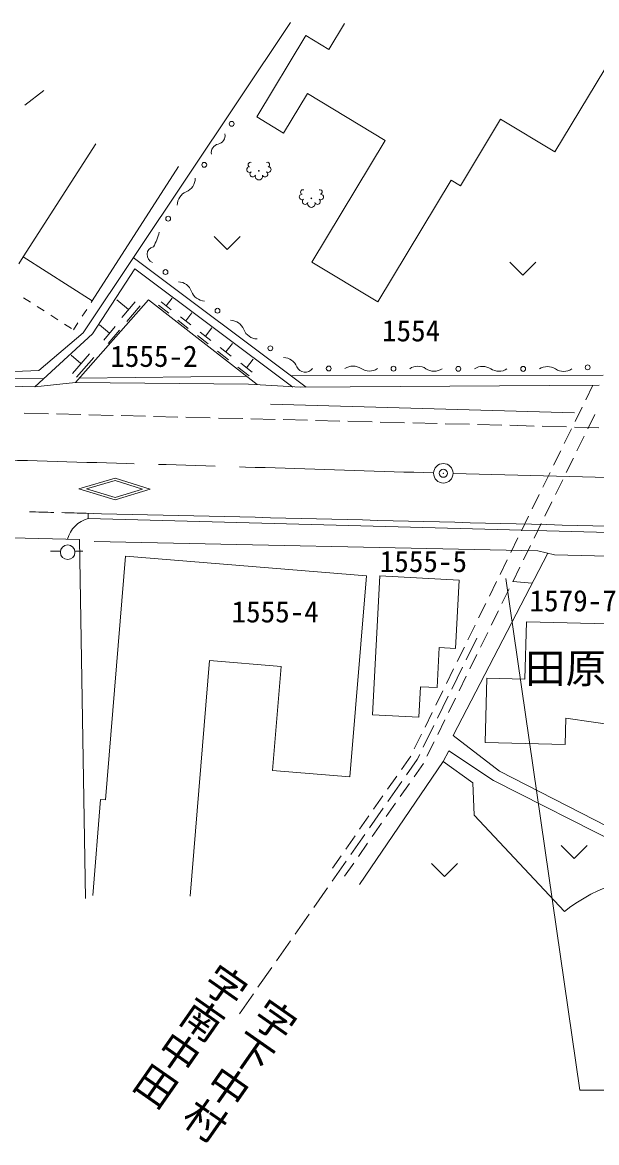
# Model space of a CAD drawing. Units: millimetres, scale not verified. Extents: x 40000 to 680000, y 20000 to 380000.
# Drawn here: x 136805 to 172249, y 250408 to 319546 of the extents above; entities that cross this region are included whole.
import ezdxf
from ezdxf.enums import TextEntityAlignment as Align

# ---------------------------------------------------------------- set-up
doc = ezdxf.new("R2010")
doc.units = ezdxf.units.MM
doc.header["$LTSCALE"] = 1000
doc.header["$PDMODE"] = 32
doc.header["$PDSIZE"] = 500
doc.linetypes.add('CHAIN', pattern=[18.5, 12, -1.5, 3.5, -1.5])
for name, color, linetype, lineweight in [('M-BGD', 7, 'Continuous', 13), ('M-BMK', 2, 'CHAIN', 13), ('M-WORK', 1, 'Continuous', 13)]:
    doc.layers.add(name, color=color, linetype=linetype, lineweight=lineweight)
doc.styles.add('@ＭＳ ゴシック', font='')
doc.styles.add('ＭＳ ゴシック', font='')
doc.styles.get('@ＭＳ ゴシック').set_extended_font_data('@MS Gothic')
doc.styles.get('ＭＳ ゴシック').set_extended_font_data('MS Gothic')

msp = doc.modelspace()

# ---------------------------------------------------------------- linework, layer by layer
at = {"layer": 'M-BGD'}
msp.add_circle((162790, 291718), 600, dxfattribs=at)
msp.add_point((162790, 291718), dxfattribs=at)
at = {"layer": 'M-BMK'}
msp.add_line((163390, 291703), (262092, 289260), dxfattribs=at)
msp.add_arc((-19219, -5283030), 5577718, 88.13619, 88.94082, dxfattribs=at)
at = {"layer": 'M-WORK'}
for p, q in [((140546, 300388), (153353, 319546)), ((156693, 319479), (155723, 317869)), ((154294, 318730), (151269, 313710)), ((154294, 318730), (155723, 317869)), ((169671, 311558), (173973, 318696)), ((136950, 314433), (138137, 315350)), ((154403, 315149), (152931, 312708)), ((154403, 315149), (159201, 312257)), ((151269, 313710), (152931, 312708)), ((166327, 313573), (163847, 309457)), ((169671, 311558), (166327, 313573)), ((136862, 305076), (141336, 312056)), ((159201, 312257), (154681, 304757)), ((146431, 310661), (141106, 302355)), ((158750, 302305), (163270, 309804)), ((163270, 309804), (163847, 309457)), ((148652, 306331), (149452, 305531)), ((149452, 305531), (150252, 306331)), ((136862, 305076), (136592, 304655)), ((141106, 302355), (136862, 305076)), ((143652, 305034), (154319, 297033)), ((141136, 300316), (143748, 304337)), ((143748, 304337), (153493, 297028)), ((158750, 302305), (154681, 304757)), ((166901, 304752), (167701, 303952)), ((167701, 303952), (168501, 304752)), ((137304, 302278), (136883, 302548)), ((140090, 297323), (144583, 302429)), ((141044, 302257), (141106, 302355)), ((143355, 301821), (142642, 302429)), ((143767, 302304), (142942, 301338)), ((144583, 302429), (151299, 297188)), ((145993, 301811), (145375, 302294)), ((145684, 302053), (146057, 302529)), ((138146, 301738), (137725, 302008)), ((138988, 301199), (138567, 301468)), ((140504, 301415), (140774, 301836)), ((144073, 302044), (143248, 301077)), ((145834, 301607), (145216, 302090)), ((146886, 301124), (147270, 301616)), ((139830, 300659), (139409, 300929)), ((139964, 300573), (140234, 300994)), ((142181, 300357), (141572, 300877)), ((142534, 300770), (141829, 299944)), ((147040, 300664), (146402, 301163)), ((147205, 300875), (146567, 301374)), ((137569, 297061), (141136, 300316)), ((137826, 298064), (140546, 300388)), ((142795, 300547), (142090, 299721)), ((148270, 299702), (147611, 300218)), ((148440, 299920), (147781, 300435)), ((148110, 300178), (148508, 300686)), ((149698, 298947), (149018, 299479)), ((149358, 299213), (149768, 299737)), ((140421, 298488), (139821, 299012)), ((140951, 299092), (139890, 297884)), ((141208, 298867), (140147, 297659)), ((149523, 298722), (148842, 299254)), ((150630, 298230), (151053, 298771)), ((135123, 297960), (137826, 298064)), ((150800, 297724), (150098, 298273)), ((150981, 297956), (150279, 298505)), ((134349, 297530), (138128, 297571)), ((137569, 297061), (140090, 297323)), ((140090, 297323), (150753, 297220)), ((140328, 297594), (150641, 297702)), ((153385, 297734), (172652, 297777)), ((130474, 297230), (137569, 297061)), ((150753, 297220), (153972, 297031)), ((153972, 297031), (172408, 297151)), ((172021, 297149), (171580, 296251)), ((152125, 295978), (170887, 295445)), ((136906, 295427), (138406, 295389)), ((138905, 295377), (140405, 295340)), ((140905, 295327), (142404, 295290)), ((142904, 295277), (144404, 295240)), ((144904, 295227), (146403, 295190)), ((171359, 295803), (170918, 294905)), ((172139, 295349), (171698, 294451)), ((146903, 295178), (148402, 295140)), ((148902, 295128), (150402, 295090)), ((150902, 295078), (152401, 295040)), ((152901, 295028), (154401, 294991)), ((154900, 294978), (156400, 294941)), ((156900, 294928), (158399, 294891)), ((158899, 294878), (160399, 294841)), ((160899, 294829), (162398, 294791)), ((162898, 294779), (164397, 294741)), ((164897, 294729), (166397, 294691)), ((166897, 294678), (168396, 294636)), ((168896, 294622), (170395, 294580)), ((170895, 294566), (172395, 294524)), ((170698, 294456), (170257, 293559)), ((171478, 294002), (171037, 293105)), ((170037, 293110), (169596, 292212)), ((170816, 292656), (170375, 291758)), ((169375, 291763), (168934, 290866)), ((170155, 291309), (169714, 290412)), ((168714, 290417), (168273, 289520)), ((169494, 289963), (169053, 289066)), ((140857, 288936), (140857, 289245)), ((168053, 289071), (167612, 288173)), ((201913, 287266), (140857, 288936)), ((168832, 288617), (168391, 287719)), ((140323, 287627), (132620, 287838)), ((140693, 265473), (140323, 287627)), ((167391, 287724), (166950, 286827)), ((141235, 287507), (168622, 286939)), ((168171, 287270), (167730, 286373)), ((168622, 286939), (169655, 286681)), ((139156, 286916), (138535, 286916)), ((140533, 286916), (140046, 286916)), ((141931, 271555), (143159, 286604)), ((143159, 286604), (158036, 285390)), ((163389, 275535), (169243, 286784)), ((166730, 286378), (166289, 285481)), ((169655, 286681), (193186, 286130)), ((167510, 285924), (167069, 285027)), ((158036, 285390), (157024, 272989)), ((158424, 276815), (158872, 285383)), ((158872, 285383), (163761, 285127)), ((163761, 285127), (163540, 280906)), ((166069, 285032), (165628, 284134)), ((166640, 285216), (171217, 253637)), ((167076, 285041), (168282, 284936)), ((166848, 284578), (166407, 283680)), ((165407, 283685), (164966, 282788)), ((166187, 283231), (165746, 282334)), ((164746, 282339), (164305, 281442)), ((167912, 282545), (167824, 279011)), ((167912, 282545), (178484, 282280)), ((164856, 281542), (164194, 280195)), ((165526, 281885), (165085, 280988)), ((162408, 278487), (162538, 280959)), ((163540, 280906), (162538, 280959)), ((164085, 280993), (163644, 280095)), ((148353, 280157), (147165, 265611)), ((148353, 280157), (152771, 279797)), ((164864, 280539), (164423, 279641)), ((152247, 273379), (152771, 279797)), ((163423, 279646), (162982, 278749)), ((163974, 279747), (163313, 278400)), ((164203, 279192), (163762, 278295)), ((165377, 275095), (165477, 279070)), ((167824, 279011), (165477, 279070)), ((161379, 278541), (161281, 276665)), ((161379, 278541), (162408, 278487)), ((162762, 278300), (162321, 277402)), ((163092, 277952), (162431, 276605)), ((163542, 277846), (163101, 276948)), ((161281, 276665), (158424, 276815)), ((162101, 276954), (161660, 276056)), ((170346, 276600), (170305, 274971)), ((180399, 275153), (170346, 276600)), ((162210, 276156), (161549, 274810)), ((162880, 276500), (162439, 275602)), ((161439, 275607), (160998, 274710)), ((166264, 273331), (163389, 275535)), ((162219, 275153), (161778, 274256)), ((163135, 274584), (162784, 273930)), ((163135, 274584), (165894, 272755)), ((165377, 275095), (170305, 274971)), ((162784, 273930), (157610, 266338)), ((160774, 274263), (160201, 273444)), ((161180, 274060), (160514, 273106)), ((161554, 273809), (160981, 272989)), ((161329, 274361), (161180, 274060)), ((164599, 272604), (162784, 273930)), ((157024, 272989), (152247, 273379)), ((178400, 267117), (166264, 273331)), ((159915, 273034), (159342, 272214)), ((160227, 272696), (159368, 271466)), ((160695, 272580), (160122, 271760)), ((164685, 270607), (164599, 272604)), ((165894, 272755), (177485, 266881)), ((159055, 271804), (158482, 270985)), ((141152, 265654), (141636, 271579)), ((141931, 271555), (141636, 271579)), ((159082, 271056), (158222, 269827)), ((159836, 271350), (159263, 270530)), ((158196, 270575), (157623, 269755)), ((170273, 264677), (164685, 270607)), ((158976, 270121), (158404, 269301)), ((157337, 269345), (156764, 268526)), ((157936, 269417), (157077, 268188)), ((158117, 268891), (157544, 268071)), ((170061, 268735), (170861, 267935)), ((170861, 267935), (171661, 268735)), ((156790, 267778), (155931, 266548)), ((156477, 268116), (155937, 267343)), ((157258, 267662), (156685, 266842)), ((162064, 267639), (162864, 266839)), ((162864, 266839), (163664, 267639)), ((155644, 266138), (154785, 264909)), ((154499, 264499), (153639, 263270)), ((153353, 262860), (152494, 261630)), ((152207, 261221), (151348, 259991)), ((151062, 259581), (150202, 258352)), ((171217, 253637), (198597, 253637))]:
    msp.add_line(p, q, dxfattribs=at)
for points in [[(140293, 290755), (142529, 290084), (144683, 290737), (142535, 291409)], [(140769, 290753), (142534, 291268), (144225, 290739), (142529, 290225)]]:
    msp.add_lwpolyline(points, close=True, dxfattribs=at)
for centre, radius in [((151402, 310380), 23.1), ((154642, 308688), 23.1), ((139601, 286848), 450)]:
    msp.add_circle(centre, radius, dxfattribs=at)
for centre, radius, start, end in [((149724, 313283), 150, 360, 180), ((149724, 313283), 150, 180, 360), ((148769, 312567), 545, 282.63155, 9.74268), ((149007, 311504), 545, 102.63155, 189.74268), ((148032, 310756), 150, 360, 180), ((148032, 310756), 150, 180, 360), ((150826, 310460), 171, 88.13012, 305.00001), ((150881, 310768), 145, 70.00006, 249.99998), ((151924, 310768), 145, 290.00002, 110.00003), ((151980, 310460), 171, 235.00002, 91.86993), ((146567, 309932), 908, 292.78862, 359.5856), ((151022, 310180), 171, 125.00005, 341.86992), ((151403, 310054), 230, 161.56506, 18.43499), ((151783, 310180), 171, 198.13012, 55.00005), ((147271, 308257), 908, 112.78862, 179.5856), ((154121, 309075), 145, 70.00006, 249.99998), ((155165, 309075), 145, 290.00002, 110.00003), ((154066, 308768), 171, 88.13012, 305.00001), ((154262, 308487), 171, 125.00005, 341.86992), ((154643, 308361), 230, 161.56506, 18.43499), ((155023, 308487), 171, 198.13012, 55.00005), ((155220, 308768), 171, 235.00002, 91.86993), ((145806, 307433), 150, 360, 180), ((145806, 307433), 150, 180, 360), ((142279, 307252), 3040, 329.24956, 347.66169), ((145003, 305207), 503, 102.72201, 250.53709), ((145638, 304136), 150, 360, 180), ((145638, 304136), 150, 180, 360), ((146390, 302633), 908, 19.99444, 86.79141), ((148097, 303254), 908, 199.99444, 266.79141), ((148849, 301751), 150, 360, 180), ((148849, 301751), 150, 180, 360), ((149628, 300251), 908, 21.52152, 88.3185), ((151318, 300917), 908, 201.52152, 268.3185), ((152110, 299435), 150, 360, 180), ((152110, 299435), 150, 180, 360), ((152902, 297952), 908, 21.52152, 88.3185), ((154261, 298525), 567, 204.98477, 323.25581), ((155716, 298183), 150, 360, 180), ((155716, 298183), 150, 180, 360), ((157214, 297422), 908, 56.49175, 123.28873), ((158217, 298937), 908, 236.49175, 303.28873), ((159716, 298176), 150, 360, 180), ((159716, 298176), 150, 180, 360), ((161214, 297415), 908, 56.49175, 123.28873), ((162217, 298929), 908, 236.49175, 303.28873), ((163716, 298168), 150, 360, 180), ((163716, 298168), 150, 180, 360), ((165214, 297407), 908, 56.49175, 123.28873), ((166217, 298922), 908, 236.49175, 303.28873), ((167716, 298160), 150, 360, 180), ((167716, 298160), 150, 180, 360), ((169214, 297399), 908, 56.49175, 123.28873), ((170217, 298914), 908, 236.49175, 303.28873), ((171697, 298255), 150, 360, 180), ((171697, 298255), 150, 180, 360), ((-534778, -24689130), 24987511, 88.45544, 88.45887), ((-534778, -24689130), 24987511, 88.45085, 88.45429), ((-104327, -10257406), 10549500, 88.33937, 88.66885), ((141384, 287146), 1866, 106.40492, 164.39742), ((176668, 256648), 10265, 85.43608, 128.53862)]:
    msp.add_arc(centre, radius, start, end, dxfattribs=at)

# ---------------------------------------------------------------- texts
at = {"layer": 'M-WORK', "style": 'ＭＳ ゴシック'}
for s, height, p in [('1554', 1320, (159003, 299464)), ('1555-2', 1320, (142231, 297889)), ('1555-5', 1320, (158864, 285224)), ('1579-7', 1320, (168108, 282797)), ('1555-4', 1320, (149715, 282117)), ('田原デンキ', 1833, (167832, 278223))]:
    msp.add_text(s, height=height, dxfattribs=at).set_placement(p, align=Align.BOTTOM_LEFT)
at = {"layer": 'M-WORK', "style": '@ＭＳ ゴシック'}
for s, p in [('字南中田', (148848, 261950)), ('字下中村', (151895, 259820))]:
    msp.add_text(s, height=1833, rotation=235.051, dxfattribs=at).set_placement(p, align=Align.BOTTOM_LEFT)

doc.saveas('drawing.dxf')
